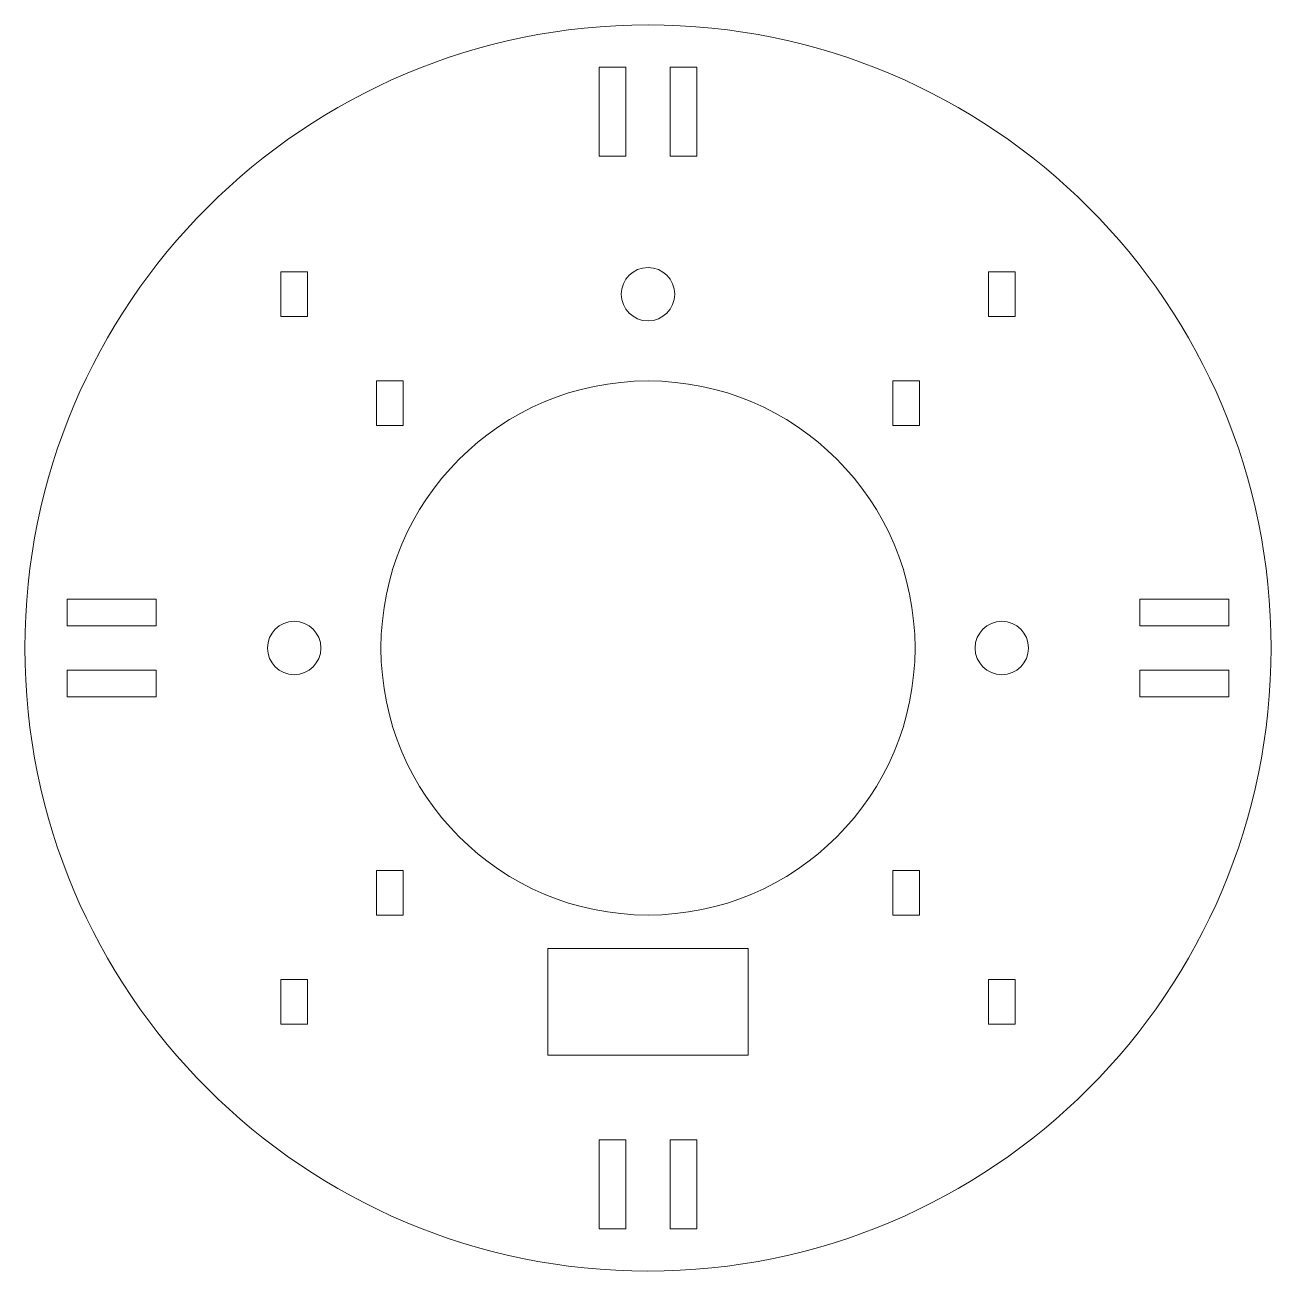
# Model space of a CAD drawing. Header units: millimetres. Extents: x -70 to 70, y -70 to 70.
import ezdxf

# ---------------------------------------------------------------- set-up
doc = ezdxf.new("R2010")
doc.units = ezdxf.units.MM

msp = doc.modelspace()

# ---------------------------------------------------------------- linework, layer by layer
at = {"color": 7, "linetype": 'Continuous', "lineweight": 15}
for p, q in [((-5.5, 65.25), (-5.5, 55.25)), ((-5.5, 65.25), (-2.5, 65.25)), ((-2.5, 55.25), (-2.5, 65.25)), ((2.5, 65.25), (2.5, 55.25)), ((2.5, 65.25), (5.5, 65.25)), ((5.5, 55.25), (5.5, 65.25)), ((-5.5, 55.25), (-2.5, 55.25)), ((2.5, 55.25), (5.5, 55.25)), ((-41.25, 42.25), (-41.25, 37.25)), ((-41.25, 42.25), (-38.25, 42.25)), ((-38.25, 37.25), (-38.25, 42.25)), ((38.25, 42.25), (38.25, 37.25)), ((38.25, 42.25), (41.25, 42.25)), ((41.25, 37.25), (41.25, 42.25)), ((-41.25, 37.25), (-38.25, 37.25)), ((38.25, 37.25), (41.25, 37.25)), ((-30.5, 30), (-30.5, 25)), ((-30.5, 30), (-27.5, 30)), ((-27.5, 25), (-27.5, 30)), ((27.5, 30), (27.5, 25)), ((30.5, 30), (27.5, 30)), ((30.5, 25), (30.5, 30)), ((-30.5, 25), (-27.5, 25)), ((30.5, 25), (27.5, 25)), ((-65.25, 2.5), (-65.25, 5.5)), ((-55.25, 5.5), (-65.25, 5.5)), ((-55.25, 2.5), (-55.25, 5.5)), ((55.25, 5.5), (55.25, 2.5)), ((65.25, 5.5), (55.25, 5.5)), ((65.25, 5.5), (65.25, 2.5)), ((-65.25, 2.5), (-55.25, 2.5)), ((55.25, 2.5), (65.25, 2.5)), ((-65.25, -2.5), (-65.25, -5.5)), ((-55.25, -2.5), (-65.25, -2.5)), ((-55.25, -2.5), (-55.25, -5.5)), ((55.25, -2.5), (55.25, -5.5)), ((65.25, -2.5), (55.25, -2.5)), ((65.25, -2.5), (65.25, -5.5)), ((-65.25, -5.5), (-55.25, -5.5)), ((55.25, -5.5), (65.25, -5.5)), ((-30.5, -25), (-30.5, -30)), ((-30.5, -25), (-27.5, -25)), ((-27.5, -30), (-27.5, -25)), ((27.5, -25), (27.5, -30)), ((30.5, -25), (27.5, -25)), ((30.5, -30), (30.5, -25)), ((-30.5, -30), (-27.5, -30)), ((30.5, -30), (27.5, -30)), ((-11.25, -33.75), (11.25, -33.75)), ((-11.25, -33.75), (-11.25, -45.75)), ((11.25, -33.75), (11.25, -45.75)), ((-41.25, -37.25), (-41.25, -42.25)), ((-41.25, -37.25), (-38.25, -37.25)), ((-38.25, -42.25), (-38.25, -37.25)), ((38.25, -37.25), (38.25, -42.25)), ((38.25, -37.25), (41.25, -37.25)), ((41.25, -42.25), (41.25, -37.25)), ((-41.25, -42.25), (-38.25, -42.25)), ((38.25, -42.25), (41.25, -42.25)), ((-11.25, -45.75), (11.25, -45.75)), ((-5.5, -55.25), (-5.5, -65.25)), ((-5.5, -55.25), (-2.5, -55.25)), ((-2.5, -65.25), (-2.5, -55.25)), ((2.5, -55.25), (2.5, -65.25)), ((2.5, -55.25), (5.5, -55.25)), ((5.5, -65.25), (5.5, -55.25)), ((-5.5, -65.25), (-2.5, -65.25)), ((2.5, -65.25), (5.5, -65.25))]:
    msp.add_line(p, q, dxfattribs=at)
for centre, radius in [((0, 0), 70), ((0, 39.75), 3), ((0, 0), 30), ((-39.75, 0), 3), ((39.75, 0), 3)]:
    msp.add_circle(centre, radius, dxfattribs=at)

doc.saveas('drawing.dxf')
